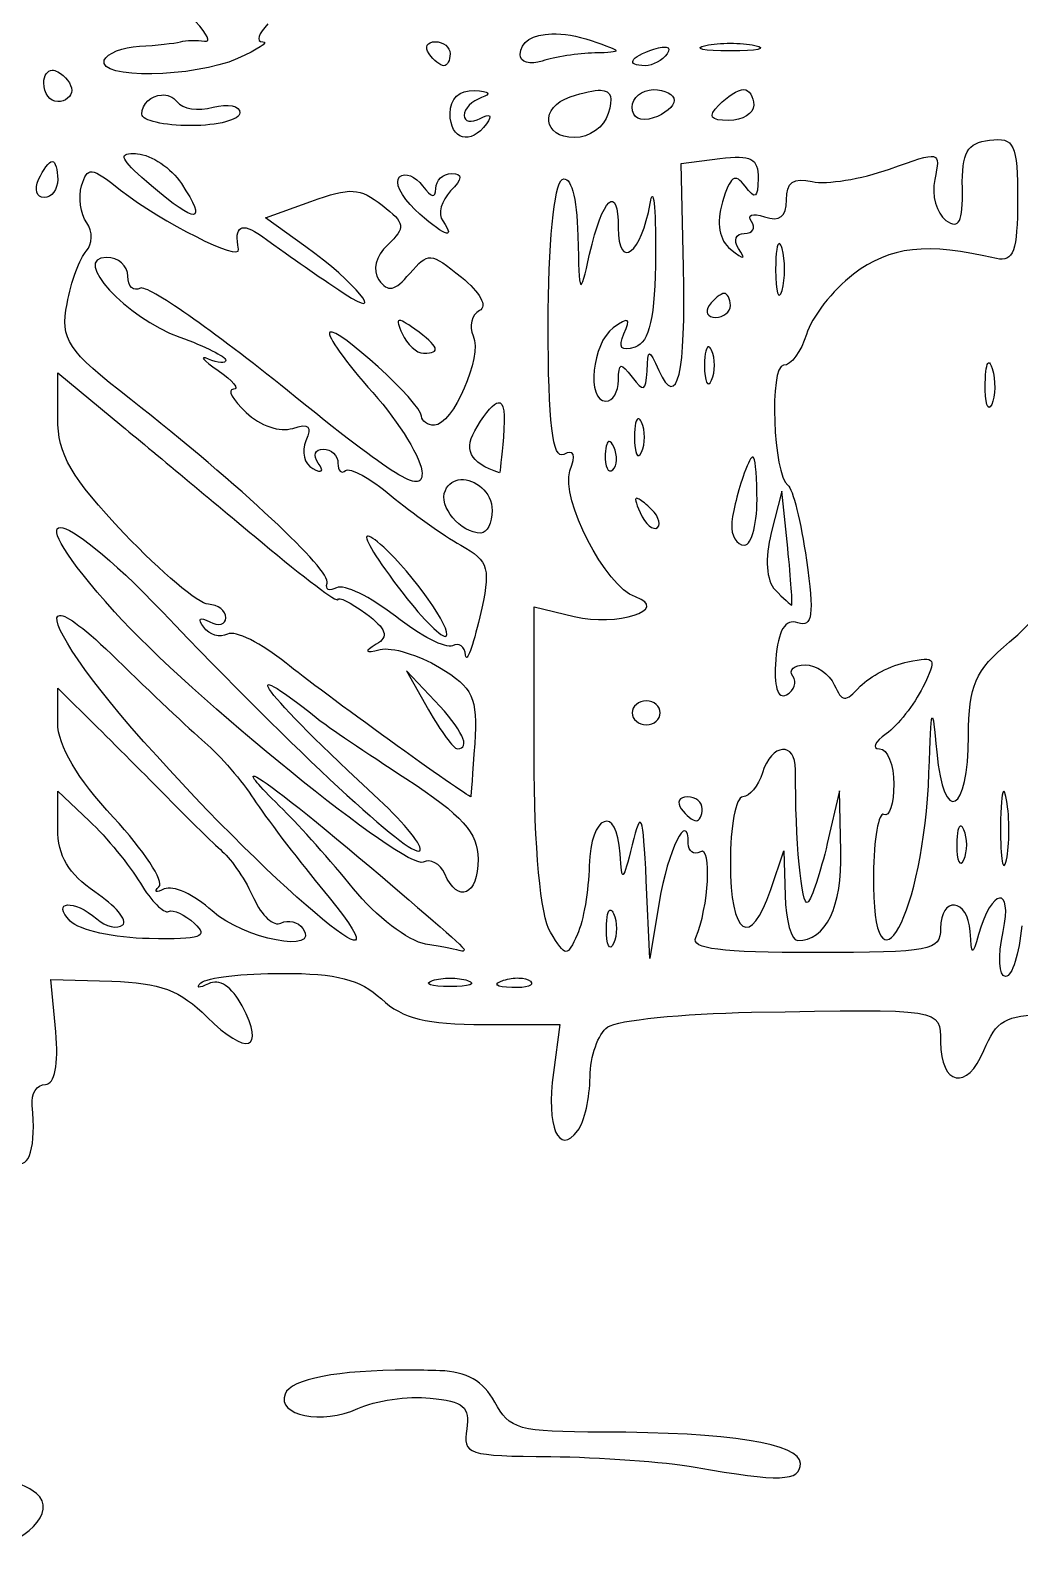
# Model space of a CAD drawing. Extents: x 26 to 243, y 4 to 296.
# Drawn here: x 162.29 to 181.81, y 42.57 to 72.55 of the extents above; entities that cross this region are included whole.
import ezdxf

# ---------------------------------------------------------------- set-up
doc = ezdxf.new("R2010")
doc.units = 0
doc.layers.add('Layer_1', color=7, linetype='CONTINUOUS')

msp = doc.modelspace()

# ---------------------------------------------------------------- linework, layer by layer
at = {"layer": 'Layer_1', "color": 7}
for points in [[(170.279218, 72.323302), (170.279218, 72.323302)], [(172.580543, 72.479297), (172.580543, 72.479297)], [(176.101705, 72.294089), (176.101705, 72.294089)], [(174.834463, 72.216368), (174.834463, 72.216368)], [(162.722608, 71.759961), (162.722608, 71.759961)], [(171.055882, 71.359228), (171.055882, 71.359228)], [(173.542412, 71.365843), (173.542412, 71.365843)], [(174.580903, 71.377417), (174.580903, 71.377417)], [(176.365738, 71.377417), (176.365738, 71.377417)], [(164.876206, 71.271584), (164.876206, 71.271584)], [(162.721507, 69.95859), (162.721507, 69.95859)], [(164.270422, 70.115686), (164.270422, 70.115686)], [(175.179522, 67.875547), (175.13377, 69.922759), (175.893897, 70.018122)], [(163.509192, 69.757396), (163.509192, 69.757396)], [(170.605537, 69.722119), (170.605537, 69.722119)], [(167.727644, 68.278484), (166.932791, 68.850647), (167.826862, 69.172005)], [(177.072397, 68.33967), (177.072397, 68.33967)], [(175.979336, 67.357404), (175.979336, 67.357404)], [(169.564293, 66.823276), (169.564293, 66.823276)], [(175.677271, 66.302378), (175.677271, 66.302378)], [(181.19714, 65.987082), (181.19714, 65.987082)], [(162.830095, 65.792504), (164.097891, 64.74244)], [(162.830095, 64.896779), (162.830095, 65.792504), (162.830095, 65.792504)], [(171.520556, 65.200498), (171.520556, 65.200498)], [(174.294823, 64.883551), (174.294823, 64.883551)], [(173.71384, 64.437618), (173.71384, 64.437618)], [(176.549843, 64.12618), (176.549843, 64.12618)], [(170.780826, 63.683003), (170.780826, 63.683003)], [(174.268364, 63.313137), (174.268364, 63.313137)], [(177.116492, 63.455902), (176.907032, 62.630182)], [(177.233351, 62.332525), (177.116492, 63.455902), (177.116492, 63.455902)], [(162.880257, 62.737119), (162.880257, 62.737119)], [(168.939766, 62.567895), (168.939766, 62.567895)], [(172.230519, 58.22101), (172.230519, 61.176077), (173.023169, 60.982049)], [(162.868681, 61.00465), (162.868681, 61.00465)], [(169.709262, 59.908831), (170.14748, 59.139886)], [(170.272603, 59.317378), (169.709262, 59.908831), (169.709262, 59.908831)], [(162.830095, 59.570385), (163.614475, 58.793723)], [(162.830095, 58.883572), (162.830095, 59.570385), (162.830095, 59.570385)], [(174.442549, 59.317378), (174.442549, 59.317378)], [(177.129172, 58.358816), (177.129172, 58.358816)], [(166.694115, 57.834058), (166.694115, 57.834058)], [(162.830095, 57.539158), (163.452418, 56.95046)], [(162.830095, 56.790056), (162.830095, 57.539158), (162.830095, 57.539158)], [(175.255592, 57.425609), (175.255592, 57.425609)], [(178.283416, 56.349637), (178.253099, 57.54412), (178.014424, 56.50618)], [(181.503063, 57.528685), (181.503063, 57.528685)], [(180.654192, 56.843526), (180.654192, 56.843526)], [(176.898213, 55.592815), (177.157834, 56.361211), (177.182639, 55.474858)], [(174.698313, 55.346424), (174.516409, 54.23297), (174.443099, 55.770308)], [(173.741952, 55.188225), (173.741952, 55.188225)], [(162.790409, 52.784927), (162.693395, 53.819557), (163.897248, 53.784829)], [(170.571914, 53.847669), (170.571914, 53.847669)], [(171.931211, 53.849323), (171.931211, 53.849323)], [(171.251011, 52.932651), (172.737639, 52.932651), (172.609758, 51.982358)], [(169.746193, 46.111913), (169.746193, 46.111913)]]:
    msp.add_lwpolyline(points, dxfattribs=at)
for points in [[(165.72563, 72.334328), (165.994478, 72.288806), (165.467115, 72.877414), (164.262703, 73.968129)], [(166.977438, 72.678286), (166.788124, 72.483195), (166.741689, 72.323048), (166.874362, 72.322201)], [(164.442953, 72.235107), (164.772416, 72.251363), (165.135306, 72.290541), (165.24938, 72.322201)], [(165.24938, 72.322201), (165.363426, 72.353866), (165.57783, 72.359353), (165.72563, 72.334328)], [(166.874362, 72.322201), (167.007035, 72.321354), (166.782674, 72.172056), (166.375512, 71.99037)], [(170.156849, 72.08683), (170.062869, 72.216895), (170.118182, 72.323302), (170.279218, 72.323302)], [(170.279218, 72.323302), (170.440254, 72.323302), (170.571914, 72.216895), (170.571914, 72.08683)], [(171.954362, 72.068641), (171.954362, 72.323118), (172.207055, 72.468807), (172.580543, 72.479297)], [(172.580543, 72.479297), (172.804633, 72.485591), (173.071756, 72.443051), (173.35445, 72.346455)], [(173.35445, 72.346455), (173.993711, 72.127998), (173.997612, 72.115939), (173.428313, 72.101715)], [(176.101705, 72.141401), (175.569462, 72.141401), (175.351632, 72.18996), (175.617739, 72.249441)], [(175.617739, 72.249441), (175.750793, 72.279182), (175.92631, 72.294089), (176.101705, 72.294089)], [(176.101705, 72.294089), (176.277101, 72.294089), (176.452067, 72.27919), (176.585121, 72.249441)], [(176.585121, 72.249441), (176.851256, 72.18996), (176.633948, 72.141401), (176.101705, 72.141401)], [(166.375512, 71.99037), (165.521733, 71.609389), (163.602368, 71.584828), (163.747317, 71.956746)], [(163.747317, 71.956746), (163.800629, 72.093485), (164.113458, 72.218823), (164.442953, 72.235107)], [(170.450095, 71.850359), (170.383039, 71.850359), (170.250829, 71.956768), (170.156849, 72.08683)], [(170.571914, 72.08683), (170.571914, 71.956768), (170.517151, 71.850359), (170.450095, 71.850359)], [(172.391476, 71.942965), (172.150515, 71.86388), (171.954362, 71.920331), (171.954362, 72.068641)], [(173.428313, 72.101715), (173.098593, 72.093474), (172.632014, 72.021914), (172.391476, 71.942965)], [(174.426011, 71.850912), (174.028303, 71.850912), (174.116246, 72.020023), (174.595234, 72.177232)], [(174.855409, 72.084626), (174.762501, 71.956054), (174.569097, 71.850912), (174.426011, 71.850912)], [(174.595234, 72.177232), (174.65675, 72.197411), (174.70994, 72.210272), (174.753434, 72.215814)], [(174.753434, 72.215814), (174.786053, 72.219972), (174.81311, 72.220034), (174.834463, 72.216368)], [(174.834463, 72.216368), (174.898516, 72.205372), (174.909892, 72.160028), (174.855409, 72.084626)], [(162.553938, 71.509709), (162.553938, 71.661781), (162.623469, 71.756201), (162.722608, 71.759961)], [(162.722608, 71.759961), (162.755653, 71.76109), (162.79208, 71.752493), (162.830095, 71.732399)], [(162.830095, 71.732399), (162.982185, 71.652013), (163.106806, 71.486024), (163.106806, 71.363636)], [(162.830095, 71.140946), (162.678034, 71.140946), (162.553938, 71.306938), (162.553938, 71.509709)], [(163.106806, 71.363636), (163.106806, 71.24125), (162.982185, 71.140946), (162.830095, 71.140946)], [(170.571914, 70.904475), (170.571914, 71.204369), (170.749079, 71.371081), (171.055882, 71.359228)], [(171.055882, 71.359228), (171.344934, 71.34808), (171.400131, 71.292126), (171.193686, 71.220871)], [(172.944344, 71.234102), (173.218229, 71.324009), (173.413592, 71.369913), (173.542412, 71.365843)], [(173.542412, 71.365843), (173.757116, 71.35907), (173.787971, 71.213604), (173.693447, 70.904475)], [(174.165839, 71.030151), (174.165839, 71.221165), (174.352811, 71.377417), (174.580903, 71.377417)], [(174.580903, 71.377417), (174.809023, 71.377417), (174.995417, 71.282446), (174.995417, 71.166303)], [(175.874053, 71.073698), (176.036303, 71.240923), (176.257619, 71.377417), (176.365738, 71.377417)], [(176.365738, 71.377417), (176.473829, 71.377417), (176.56252, 71.240926), (176.56252, 71.073698)], [(164.489254, 70.890694), (164.489254, 71.108301), (164.68228, 71.257752), (164.876206, 71.271584)], [(164.876206, 71.271584), (164.992561, 71.279881), (165.10911, 71.239532), (165.184336, 71.135434)], [(165.184336, 71.135434), (165.283679, 70.997958), (165.603515, 70.949963), (165.894853, 71.02905)], [(165.894853, 71.02905), (166.190961, 71.109433), (166.42457, 71.061562), (166.42457, 70.92046)], [(171.193686, 71.220871), (171.003581, 71.155271), (170.848074, 70.997749), (170.848074, 70.870851)], [(173.02813, 70.431532), (172.396689, 70.431532), (172.333756, 71.033698), (172.944344, 71.234102)], [(174.995417, 71.166303), (174.995417, 71.050155), (174.809023, 70.893902), (174.580903, 70.819037)], [(176.070839, 70.769426), (175.701633, 70.769426), (175.652481, 70.845349), (175.874053, 71.073698)], [(176.56252, 71.073698), (176.56252, 70.906475), (176.341205, 70.769428), (176.070839, 70.769426)], [(165.456636, 70.668003), (164.924393, 70.668003), (164.489254, 70.768308), (164.489254, 70.890694)], [(166.42457, 70.92046), (166.42457, 70.781632), (165.988879, 70.668003), (165.456636, 70.668003)], [(171.289596, 70.704935), (170.977854, 70.273485), (170.571914, 70.386165), (170.571914, 70.904475)], [(170.848074, 70.870851), (170.848074, 70.743949), (170.991657, 70.716311), (171.167227, 70.809114)], [(171.167227, 70.809114), (171.365009, 70.913655), (171.411827, 70.874085), (171.289596, 70.704935)], [(173.693447, 70.904475), (173.613437, 70.642713), (173.316307, 70.431532), (173.02813, 70.431532)], [(174.580903, 70.819037), (174.328286, 70.736123), (174.165839, 70.81847), (174.165839, 71.030151)], [(179.241981, 69.811414), (180.251515, 70.172187), (180.254639, 70.17145), (180.134949, 69.606913)], [(180.6801, 69.434935), (180.666751, 70.139229), (180.773118, 70.327017), (181.216433, 70.38082)], [(181.216433, 70.38082), (181.709531, 70.440662), (181.7693, 70.31268), (181.7693, 69.198464)], [(162.453616, 69.604158), (162.541133, 69.79925), (162.661761, 69.95859), (162.721507, 69.95859)], [(162.721507, 69.95859), (162.781282, 69.95859), (162.830095, 69.79925), (162.830095, 69.604158)], [(164.67777, 69.481787), (164.124022, 69.955398), (164.015555, 70.104978), (164.270422, 70.115686)], [(164.270422, 70.115686), (164.306829, 70.117097), (164.35059, 70.115963), (164.40161, 70.112378)], [(164.40161, 70.112378), (164.677877, 70.092877), (165.068891, 69.828372), (165.270877, 69.524233)], [(175.893897, 70.018122), (176.516027, 70.096145), (176.653551, 70.024187), (176.650165, 69.622347)], [(162.562204, 69.249176), (162.414912, 69.249176), (162.366068, 69.409064), (162.453616, 69.604158)], [(162.830095, 69.604158), (162.830095, 69.409064), (162.709496, 69.249176), (162.562204, 69.249176)], [(163.301937, 69.48234), (163.360625, 69.674279), (163.40556, 69.768908), (163.509192, 69.757396)], [(163.509192, 69.757396), (163.612824, 69.745882), (163.775125, 69.628644), (164.069779, 69.397453)], [(169.879035, 69.014359), (169.602937, 69.275279), (169.466054, 69.564644), (169.574766, 69.657625)], [(169.574766, 69.657625), (169.683478, 69.750609), (169.888041, 69.670356), (170.029519, 69.479032)], [(170.290795, 69.426666), (170.293053, 69.589246), (170.434849, 69.722119), (170.605537, 69.722119)], [(170.605537, 69.722119), (170.824203, 69.722119), (170.817187, 69.620685), (170.581836, 69.37816)], [(172.50723, 66.738389), (172.50723, 68.296295), (172.625007, 69.520431), (172.78339, 69.604158)], [(172.78339, 69.604158), (172.953118, 69.693879), (173.072597, 69.26583), (173.09207, 68.495112)], [(176.392747, 69.47352), (176.194824, 69.741084), (176.09765, 69.673074), (175.947366, 69.160982)], [(176.650165, 69.622347), (176.646806, 69.232968), (176.59352, 69.202065), (176.392747, 69.47352)], [(177.207443, 69.201771), (177.207443, 69.548422), (177.346396, 69.647124), (177.718421, 69.563919)], [(177.718421, 69.563919), (177.99943, 69.501062), (178.68493, 69.612348), (179.241981, 69.811414)], [(180.134949, 69.606913), (180.068909, 69.295418), (180.168448, 68.931961), (180.355985, 68.798831)], [(163.401155, 68.751427), (163.276497, 68.924037), (163.231805, 69.252927), (163.301937, 69.48234)], [(164.069779, 69.397453), (164.883143, 68.759267), (166.449815, 67.972121), (166.398112, 68.227775)], [(165.270877, 69.524233), (165.79804, 68.730455), (165.575067, 68.71432), (164.67777, 69.481787)], [(167.826862, 69.172005), (168.613528, 69.454916), (168.782898, 69.445741), (169.234115, 69.096488)], [(170.029519, 69.479032), (170.203707, 69.243453), (170.287973, 69.226483), (170.290795, 69.426666)], [(170.581836, 69.37816), (170.398138, 69.188767), (170.327741, 68.922467), (170.425841, 68.786704)], [(173.325234, 68.129107), (173.580024, 69.252904), (173.889678, 69.538793), (173.889678, 68.650555)], [(174.518063, 69.131216), (174.583003, 69.521405), (174.631477, 69.073092), (174.62555, 68.134619)], [(180.355985, 68.798831), (180.616307, 68.614049), (180.6928, 68.76431), (180.6801, 69.434935)], [(169.234115, 69.096488), (169.685925, 68.746776), (169.698842, 68.654272), (169.343807, 68.318723)], [(170.425841, 68.786704), (170.719324, 68.380556), (170.415907, 68.506949), (169.879035, 69.014359)], [(173.889678, 68.650555), (173.889678, 67.794016), (174.354769, 68.149734), (174.518063, 69.131216)], [(175.947366, 69.160982), (175.824456, 68.742054), (175.882117, 68.405126), (176.107217, 68.227221)], [(176.518423, 68.774027), (176.421565, 68.908077), (176.532534, 68.947388), (176.778598, 68.866633)], [(176.778598, 68.866633), (177.078826, 68.768092), (177.207443, 68.868608), (177.207443, 69.201771)], [(181.7693, 69.198464), (181.7693, 68.20236), (181.68541, 67.968573), (181.354786, 68.045871)], [(163.393436, 68.193047), (163.522525, 68.32747), (163.525883, 68.578811), (163.401155, 68.751427)], [(166.398112, 68.227775), (166.304894, 68.688751), (166.452993, 68.774741), (166.849007, 68.490151)], [(176.377865, 68.540313), (176.547876, 68.540313), (176.611331, 68.645455), (176.518423, 68.774027)], [(166.849007, 68.490151), (167.536839, 67.995878), (167.915161, 67.733558), (168.483359, 67.357404)], [(173.09207, 68.495112), (173.122663, 67.286304), (173.131065, 67.272754), (173.325234, 68.129107)], [(176.263763, 68.24431), (176.156462, 68.40689), (176.207826, 68.540313), (176.377865, 68.540313)], [(177.072397, 68.33967), (177.027058, 68.361966), (176.995226, 68.171762), (176.995226, 67.830346)], [(181.354786, 68.045871), (179.981634, 68.36691), (179.246815, 68.286158), (178.531464, 67.73609)], [(163.01365, 67.154557), (163.093293, 67.591287), (163.26435, 68.058622), (163.393436, 68.193047)], [(163.791415, 68.067371), (163.080977, 68.067371), (164.178765, 66.87282), (165.236703, 66.494752)], [(164.212544, 67.698608), (164.212544, 67.901376), (164.023006, 68.067371), (163.791415, 68.067371)], [(168.483359, 67.357404), (169.350797, 66.783172), (168.695297, 67.582073), (167.727644, 68.278484)], [(169.343807, 68.318723), (169.101152, 68.089415), (169.031231, 67.812863), (169.167968, 67.623641)], [(169.775959, 67.750421), (170.144993, 68.177531), (170.177073, 68.175081), (170.794604, 67.678212)], [(174.62555, 68.134619), (174.61762, 66.88392), (174.509743, 66.393674), (174.22151, 66.299071)], [(176.107217, 68.227221), (176.379053, 68.012351), (176.414413, 68.016094), (176.263763, 68.24431)], [(177.121453, 68.24431), (177.104068, 68.301214), (177.087507, 68.332236), (177.072397, 68.33967)], [(177.121453, 67.416936), (177.190993, 67.644545), (177.190993, 68.016701), (177.121453, 68.24431)], [(169.167968, 67.623641), (169.347631, 67.375001), (169.474546, 67.401546), (169.775959, 67.750421)], [(174.690594, 65.836051), (175.054237, 65.04181), (175.226709, 65.760588), (175.179522, 67.875547)], [(176.995226, 67.830346), (176.995226, 67.375128), (177.051914, 67.189327), (177.121453, 67.416936)], [(164.460039, 67.460483), (164.32412, 67.388635), (164.212544, 67.495837), (164.212544, 67.698608)], [(167.362739, 65.44138), (165.901957, 66.62381), (164.595985, 67.532334), (164.460039, 67.460483)], [(170.794604, 67.678212), (171.16694, 67.3785), (171.315863, 67.10374), (171.152343, 67.017304)], [(178.531464, 67.73609), (178.119337, 67.41916), (177.701767, 66.88515), (177.603215, 66.549323)], [(164.270972, 65.262787), (163.004161, 66.25457), (162.88284, 66.437154), (163.01365, 67.154557)], [(175.979336, 67.357404), (175.91228, 67.357404), (175.780621, 67.250995), (175.686641, 67.120933)], [(176.101705, 67.120933), (176.101705, 67.250995), (176.046392, 67.357404), (175.979336, 67.357404)], [(171.152343, 67.017304), (170.998419, 66.935933), (170.943276, 66.711169), (171.029974, 66.517903)], [(174.003231, 66.5609), (174.143774, 66.874138), (174.101853, 66.897074), (173.792114, 66.677203)], [(175.686641, 67.120933), (175.592661, 66.990871), (175.647423, 66.884462), (175.808459, 66.884462)], [(175.808459, 66.884462), (175.969495, 66.884459), (176.101705, 66.990871), (176.101705, 67.120933)], [(168.199483, 66.589562), (168.132794, 66.532505), (168.514615, 65.996808), (169.048354, 65.398937)], [(170.010777, 64.933711), (169.998811, 65.195571), (168.3413, 66.710855), (168.199483, 66.589562)], [(169.564293, 66.823276), (169.528371, 66.810294), (169.554333, 66.725935), (169.627132, 66.563654)], [(169.874077, 66.652952), (169.698055, 66.777906), (169.600211, 66.836264), (169.564293, 66.823276)], [(169.627132, 66.563654), (169.722919, 66.350164), (169.912453, 66.175048), (170.048259, 66.175048)], [(170.048259, 66.175048), (170.403802, 66.175048), (170.353855, 66.312394), (169.874077, 66.652952)], [(172.813156, 64.18075), (172.596127, 64.066024), (172.50723, 64.810173), (172.50723, 66.738389)], [(173.792114, 66.677203), (173.370785, 66.378144), (173.256253, 65.229163), (173.647695, 65.229163)], [(174.22151, 66.299071), (173.945017, 66.208325), (173.879928, 66.286091), (174.003231, 66.5609)], [(177.603215, 66.549323), (177.504663, 66.21349), (177.301618, 65.938577), (177.152323, 65.938577)], [(165.236703, 66.494752), (165.737842, 66.315657), (166.14786, 66.110961), (166.14786, 66.039999)], [(171.029974, 66.517903), (171.212487, 66.111105), (170.621497, 64.756218), (170.261579, 64.756218)], [(174.457981, 65.820617), (174.48101, 66.280574), (174.486999, 66.280746), (174.690594, 65.836051)], [(175.677271, 66.302378), (175.627259, 66.318324), (175.592382, 66.182445), (175.592382, 65.938577)], [(175.731842, 66.23458), (175.712679, 66.275226), (175.693945, 66.297064), (175.677271, 66.302378)], [(165.802248, 66.060395), (165.612143, 66.142748), (165.698345, 66.042982), (165.993521, 65.838255)], [(166.14786, 66.039999), (166.14786, 65.96904), (165.992325, 65.978032), (165.802248, 66.060395)], [(173.89409, 65.643124), (173.897702, 65.996788), (173.936787, 66.005243), (174.165839, 65.702106)], [(175.731842, 65.643124), (175.808519, 65.805701), (175.808519, 66.072), (175.731842, 66.23458)], [(181.132096, 65.584145), (181.135596, 65.828014), (181.161374, 65.970584), (181.19714, 65.987082)], [(181.19714, 65.987082), (181.218589, 65.996988), (181.243611, 65.96146), (181.2699, 65.875187)], [(165.993521, 65.838255), (166.288669, 65.633514), (166.424802, 65.465635), (166.296137, 65.465635)], [(174.165839, 65.702106), (174.388794, 65.407034), (174.438225, 65.427193), (174.457981, 65.820617)], [(175.592382, 65.938577), (175.592382, 65.61342), (175.655134, 65.480544), (175.731842, 65.643124)], [(177.152323, 65.938577), (176.865641, 65.938577), (176.944703, 63.778524), (177.238863, 63.573862)], [(181.2699, 65.875187), (181.340088, 65.645103), (181.335144, 65.325875), (181.259426, 65.165773)], [(166.296137, 65.465635), (166.167472, 65.465635), (166.279881, 65.26003), (166.545839, 65.008677)], [(170.019046, 63.801514), (170.019046, 63.392585), (169.491175, 63.718501), (167.362739, 65.44138)], [(169.048354, 65.398937), (169.582092, 64.801069), (170.019046, 64.082167), (170.019046, 63.801514)], [(173.647695, 65.229163), (173.780763, 65.229163), (173.891267, 65.415515), (173.89409, 65.643124)], [(181.259426, 65.165773), (181.183678, 65.005672), (181.126452, 65.193967), (181.132096, 65.584145)], [(168.145466, 61.636892), (168.229653, 61.88772), (166.427376, 63.574325), (164.270972, 65.262787)], [(171.106042, 64.726455), (171.295768, 65.029675), (171.432694, 65.188185), (171.520556, 65.200498)], [(171.520556, 65.200498), (171.633518, 65.216331), (171.664991, 64.990197), (171.623081, 64.519747)], [(164.143642, 62.619158), (163.092872, 63.72554), (162.830095, 64.180465), (162.830095, 64.896779)], [(166.545839, 65.008677), (166.825716, 64.744159), (167.213582, 64.612065), (167.466368, 64.695035)], [(167.466368, 64.695035), (167.787312, 64.800372), (167.856733, 64.735562), (167.728745, 64.450295)], [(170.261579, 64.756218), (170.127947, 64.756218), (170.015292, 64.836163), (170.010777, 64.933711)], [(174.294823, 64.883551), (174.244816, 64.899497), (174.209936, 64.763615), (174.209936, 64.519747)], [(174.349393, 64.81575), (174.33023, 64.856393), (174.311491, 64.87824), (174.294823, 64.883551)], [(174.349393, 64.224297), (174.426101, 64.386877), (174.426101, 64.653173), (174.349393, 64.81575)], [(164.097891, 64.74244), (164.795093, 64.164949), (166.039317, 63.12866), (166.862785, 62.440012)], [(167.728745, 64.450295), (167.632959, 64.236783), (167.69268, 63.988921), (167.86159, 63.899631)], [(171.549771, 63.814192), (170.944489, 64.026764), (170.823707, 64.275269), (171.106042, 64.726455)], [(171.623081, 64.519747), (171.588311, 64.129561), (171.555416, 63.812216), (171.549771, 63.814192)], [(174.209936, 64.519747), (174.209939, 64.194593), (174.272685, 64.06172), (174.349393, 64.224297)], [(167.971831, 64.010426), (167.863317, 64.160585), (167.906155, 64.283276), (168.067191, 64.283276)], [(168.067191, 64.283276), (168.228227, 64.283276), (168.359887, 64.159409), (168.359887, 64.007669)], [(172.937729, 63.85333), (173.059113, 64.180471), (173.01788, 64.288974), (172.813156, 64.18075)], [(173.635018, 64.184608), (173.623024, 63.935324), (173.688646, 63.795695), (173.780537, 63.874274)], [(173.71384, 64.437618), (173.671933, 64.443036), (173.643307, 64.356786), (173.635018, 64.184608)], [(173.802034, 64.327373), (173.76893, 64.398115), (173.738986, 64.434361), (173.71384, 64.437618)], [(173.780537, 63.874274), (173.872316, 63.952853), (173.881895, 64.156668), (173.802034, 64.327373)], [(167.86159, 63.899631), (168.047574, 63.801319), (168.091268, 63.845106), (167.971831, 64.010426)], [(168.359887, 64.007669), (168.359887, 63.855915), (168.427507, 63.789627), (168.510368, 63.860496)], [(168.510368, 63.860496), (168.593228, 63.931365), (168.998062, 63.708652), (169.409401, 63.365503)], [(174.227575, 61.367347), (173.642951, 61.569483), (172.737661, 63.314218), (172.937729, 63.85333)], [(176.549843, 64.12618), (176.513786, 64.141561), (176.460133, 64.029507), (176.377865, 63.809783)], [(176.627014, 63.39637), (176.613834, 63.876625), (176.596201, 64.106399), (176.549843, 64.12618)], [(170.478207, 63.469683), (170.540773, 63.609137), (170.654173, 63.674737), (170.780826, 63.683003)], [(170.780826, 63.683003), (171.059467, 63.701207), (171.401492, 63.441099), (171.401492, 63.075565)], [(176.377865, 63.809783), (176.256115, 63.484627), (176.144507, 63.032526), (176.129267, 62.804917)], [(177.238863, 63.573862), (177.332363, 63.50883), (177.496848, 62.844501), (177.604318, 62.097157)], [(169.409401, 63.365503), (169.820768, 63.022355), (170.437912, 62.583076), (170.781376, 62.389302)], [(171.179905, 62.627978), (170.775311, 62.627978), (170.336701, 63.154294), (170.478207, 63.469683)], [(174.268364, 63.313137), (174.205584, 63.332159), (174.228613, 63.242663), (174.322382, 63.032018)], [(174.476723, 63.16431), (174.37433, 63.25124), (174.30603, 63.301727), (174.268364, 63.313137)], [(176.377865, 62.390953), (176.529927, 62.390953), (176.642254, 62.843607), (176.627014, 63.39637)], [(171.401492, 63.075565), (171.401492, 62.829357), (171.301543, 62.627978), (171.179905, 62.627978)], [(174.322382, 63.032018), (174.426211, 62.798801), (174.580671, 62.667065), (174.66579, 62.739873)], [(174.66579, 62.739873), (174.750936, 62.812684), (174.665699, 63.003898), (174.476723, 63.16431)], [(163.951818, 61.073551), (162.949365, 62.184897), (162.656957, 62.739026), (162.880257, 62.737119)], [(162.880257, 62.737119), (163.10356, 62.735143), (163.842471, 62.177125), (164.903768, 61.065282)], [(176.129267, 62.804917), (176.114112, 62.577307), (176.225776, 62.390953), (176.377865, 62.390953)], [(165.802248, 61.222929), (165.612143, 61.230323), (164.865962, 61.858629), (164.143642, 62.619158)], [(166.862785, 62.440012), (167.686253, 61.75137), (168.359887, 61.244855), (168.359887, 61.314431)], [(168.939766, 62.567895), (168.857642, 62.543483), (169.108092, 62.129325), (169.644771, 61.435699)], [(169.262227, 62.349613), (169.083217, 62.509811), (168.977093, 62.578998), (168.939766, 62.567895)], [(170.781376, 62.389302), (171.34805, 62.069604), (171.382885, 61.9383), (171.157305, 60.972677)], [(176.907032, 62.630182), (176.780258, 62.131532), (176.811243, 61.687294), (176.985854, 61.507358)], [(170.495846, 60.59289), (170.626233, 60.704413), (169.824327, 61.846612), (169.262227, 62.349613)], [(177.312173, 61.209148), (177.332663, 61.209148), (177.297413, 61.714726), (177.233351, 62.332525)], [(177.604318, 62.097157), (177.759456, 61.018484), (177.724585, 60.762726), (177.434545, 60.857473)], [(168.332325, 61.549248), (168.187943, 61.47293), (168.103669, 61.512404), (168.145466, 61.636892)], [(169.492634, 60.987011), (168.998914, 61.372712), (168.47671, 61.625567), (168.332325, 61.549248)], [(176.985854, 61.507358), (177.144801, 61.343536), (177.291571, 61.209148), (177.312173, 61.209148)], [(166.14786, 60.958898), (166.14786, 61.096637), (165.992325, 61.215534), (165.802248, 61.222929)], [(168.359887, 61.314431), (168.359887, 61.384007), (168.606337, 61.260842), (168.907243, 61.040478)], [(169.644771, 61.435699), (170.047192, 60.915591), (170.429919, 60.536499), (170.495846, 60.59289)], [(173.023169, 60.982049), (173.854172, 60.778206), (174.933187, 61.123383), (174.227575, 61.367347)], [(181.612757, 60.484302), (182.058725, 60.857177), (182.355137, 61.220818), (182.271458, 61.292384)], [(164.531147, 58.510951), (163.229911, 59.974211), (162.615888, 60.989325), (162.868681, 61.00465)], [(162.868681, 61.00465), (163.001094, 61.012665), (163.371251, 60.74634), (164.005285, 60.12601)], [(170.042197, 56.137417), (169.707594, 55.960554), (165.454652, 59.407458), (163.951818, 61.073551)], [(164.903768, 61.065282), (167.567099, 58.275134), (169.793883, 56.208706), (169.972191, 56.361211)], [(165.709645, 60.768729), (165.584677, 60.941646), (165.629344, 60.982698), (165.828706, 60.877317)], [(165.828706, 60.877317), (166.004277, 60.784513), (166.14786, 60.82116), (166.14786, 60.958898)], [(168.907243, 61.040478), (169.319033, 60.738909), (169.370223, 60.588806), (169.114501, 60.43359)], [(170.619318, 60.406581), (170.493334, 60.33998), (169.986381, 60.601309), (169.492634, 60.987011)], [(171.157305, 60.972677), (171.020596, 60.387396), (170.895041, 60.047812), (170.87839, 60.218065)], [(177.434545, 60.857473), (177.180658, 60.94041), (177.047937, 60.719309), (176.999084, 60.132625)], [(166.181484, 60.635887), (166.03216, 60.556958), (165.819684, 60.616442), (165.709645, 60.768729)], [(167.337382, 60.059315), (166.850943, 60.455369), (166.330808, 60.714816), (166.181484, 60.635887)], [(169.167418, 57.371038), (166.857852, 59.508048), (166.223055, 60.349307), (167.971281, 58.956331)], [(169.114501, 60.43359), (168.868855, 60.284475), (168.889576, 60.255829), (169.189465, 60.329961)], [(169.189465, 60.329961), (169.417585, 60.386349), (169.946913, 60.226913), (170.365759, 59.976079)], [(170.87839, 60.218065), (170.861711, 60.388324), (170.745331, 60.473177), (170.619318, 60.406581)], [(180.801919, 58.630012), (180.801919, 59.619373), (180.930824, 59.914146), (181.612757, 60.484302)], [(164.005285, 60.12601), (164.651574, 59.493691), (165.428814, 58.760963), (165.732796, 58.49717)], [(170.981466, 57.42671), (170.920111, 57.41257), (167.973906, 59.541085), (167.337382, 60.059315)], [(170.365759, 59.976079), (171.026526, 59.580353), (171.117971, 59.381798), (171.056983, 58.474019)], [(176.999084, 60.132625), (176.955227, 59.605716), (177.034644, 59.34446), (177.210751, 59.437543)], [(177.333673, 59.806859), (177.246184, 59.927929), (177.355429, 60.026792), (177.576206, 60.026792)], [(177.576206, 60.026792), (177.797017, 60.026792), (178.056836, 59.851041), (178.153328, 59.635982)], [(178.66651, 59.605663), (178.852409, 59.804116), (179.275257, 60.021543), (179.606332, 60.088528)], [(179.606332, 60.088528), (180.161661, 60.200881), (180.184498, 60.161719), (179.900131, 59.58637)], [(177.210751, 59.437543), (177.365945, 59.519579), (177.421162, 59.685783), (177.333673, 59.806859)], [(178.153328, 59.635982), (178.309595, 59.287674), (178.365435, 59.284257), (178.66651, 59.605663)], [(179.900131, 59.58637), (179.730572, 59.243349), (179.405012, 58.829521), (179.176384, 58.666944)], [(170.14748, 59.139886), (170.388638, 58.717185), (170.644747, 58.371494), (170.716883, 58.371494)], [(170.716883, 58.371494), (170.991824, 58.371494), (170.81509, 58.748176), (170.272603, 59.317378)], [(174.442549, 59.317378), (174.290459, 59.317378), (174.165839, 59.210972), (174.165839, 59.080907)], [(174.165839, 59.080907), (174.165839, 58.950845), (174.290459, 58.844436), (174.442549, 58.844436)], [(174.719257, 59.080907), (174.719257, 59.210972), (174.59461, 59.317378), (174.442549, 59.317378)], [(174.442549, 58.844436), (174.59461, 58.844436), (174.719257, 58.950845), (174.719257, 59.080907)], [(180.020296, 57.898551), (180.065254, 59.243944), (180.084863, 59.29469), (180.175738, 58.30645)], [(163.928668, 57.016607), (163.217101, 57.780975), (162.830095, 58.438758), (162.830095, 58.883572)], [(163.614475, 58.793723), (164.045796, 58.366504), (164.698796, 57.710165), (165.065826, 57.335207)], [(167.971281, 58.956331), (168.138808, 58.82284), (168.916965, 58.295477), (169.700442, 57.784449)], [(168.004905, 55.663371), (170.097921, 53.131671), (167.208248, 55.500546), (164.531147, 58.510951)], [(165.732796, 58.49717), (166.036749, 58.233405), (166.472469, 57.729729), (166.700731, 57.378204)], [(171.056983, 58.474019), (171.018319, 57.898625), (170.984288, 57.42671), (170.981466, 57.42671)], [(179.176384, 58.666944), (178.947784, 58.504364), (178.888305, 58.371494), (179.044092, 58.371494)], [(180.175738, 58.30645), (180.310499, 56.841307), (180.801919, 57.095273), (180.801919, 58.630012)], [(172.550777, 54.754968), (172.357511, 55.06381), (172.230519, 56.435844), (172.230519, 58.22101)], [(177.129172, 58.358816), (176.987846, 58.346032), (176.823556, 58.18981), (176.734501, 57.898551)], [(177.38769, 57.95753), (177.389101, 58.240853), (177.270495, 58.371612), (177.129172, 58.358816)], [(179.044092, 58.371494), (179.199879, 58.371494), (179.327418, 58.057016), (179.327418, 57.672553)], [(176.734501, 57.898551), (176.654971, 57.638427), (176.480233, 57.425606), (176.345895, 57.425609)], [(177.630226, 55.343667), (177.505004, 55.236566), (177.380635, 56.577305), (177.38769, 57.95753)], [(178.925581, 55.883307), (178.897585, 53.219459), (179.927247, 55.114977), (180.020296, 57.898551)], [(167.283364, 57.165984), (166.826418, 57.611977), (166.641518, 57.82755), (166.694115, 57.834058)], [(166.694115, 57.834058), (166.781776, 57.844895), (167.528601, 57.275884), (168.774401, 56.227815)], [(169.700442, 57.784449), (170.81649, 57.056499), (171.124784, 56.712487), (171.124784, 56.194745)], [(179.327418, 57.672553), (179.327418, 57.288088), (179.239604, 57.019711), (179.13284, 57.076136)], [(165.065826, 57.335207), (165.432827, 56.960224), (165.888371, 56.515976), (166.077855, 56.347983)], [(166.700731, 57.378204), (166.928989, 57.026705), (167.515814, 56.254943), (168.004905, 55.663371)], [(169.972191, 56.361211), (170.054092, 56.431255), (169.691956, 56.885692), (169.167418, 57.371038)], [(173.92606, 56.302232), (173.870942, 57.287137), (173.33926, 57.080719), (173.316965, 56.065761)], [(175.255592, 57.425609), (175.094527, 57.425609), (175.03979, 57.319197), (175.13377, 57.189135)], [(175.548284, 57.189135), (175.548284, 57.319197), (175.416625, 57.425609), (175.255592, 57.425609)], [(176.345895, 57.425609), (176.211586, 57.425609), (176.101705, 56.840082), (176.101705, 56.124739)], [(181.488182, 57.525377), (181.456906, 57.486258), (181.435375, 57.240598), (181.433611, 56.834153)], [(181.503063, 57.528685), (181.497949, 57.532247), (181.492872, 57.531245), (181.488182, 57.525377)], [(181.553225, 57.36332), (181.535338, 57.464414), (181.518408, 57.517997), (181.503063, 57.528685)], [(181.549367, 56.180964), (181.614899, 56.471808), (181.616776, 57.00385), (181.553225, 57.36332)], [(164.827148, 55.647386), (164.937186, 55.751509), (164.532905, 56.367524), (163.928668, 57.016607)], [(168.665813, 55.609354), (168.225659, 56.153086), (167.603602, 56.853457), (167.283364, 57.165984)], [(174.443099, 55.770308), (174.379543, 57.102459), (174.342366, 57.197029), (174.165839, 56.479721)], [(175.272127, 56.505079), (175.272127, 57.188452), (174.864852, 56.366138), (174.698313, 55.346424)], [(175.13377, 57.189135), (175.22775, 57.059073), (175.35941, 56.952664), (175.426466, 56.952664)], [(175.426466, 56.952664), (175.493522, 56.952664), (175.548284, 57.059073), (175.548284, 57.189135)], [(179.13284, 57.076136), (179.026103, 57.132583), (178.933201, 56.595788), (178.925581, 55.883307)], [(163.563763, 55.547618), (163.046026, 55.89595), (162.830095, 56.261315), (162.830095, 56.790056)], [(163.452418, 56.95046), (163.794556, 56.626627), (164.248671, 56.072291), (164.461692, 55.719045)], [(180.654192, 56.843526), (180.604191, 56.859468), (180.568755, 56.72359), (180.568755, 56.479721)], [(180.708213, 56.775174), (180.68905, 56.81582), (180.67086, 56.838214), (180.654192, 56.843526)], [(180.708213, 56.184271), (180.784921, 56.346851), (180.784921, 56.612597), (180.708213, 56.775174)], [(181.433611, 56.834153), (181.431636, 56.183902), (181.483751, 55.890097), (181.549367, 56.180964)], [(174.165839, 56.479721), (173.982617, 55.735267), (173.958798, 55.717304), (173.92606, 56.302232)], [(175.511353, 56.341918), (175.379671, 56.272297), (175.272127, 56.345674), (175.272127, 56.505079)], [(175.41875, 54.646931), (175.677632, 55.237368), (175.744722, 56.465286), (175.511353, 56.341918)], [(178.014424, 56.50618), (177.88336, 55.935467), (177.710603, 55.412436), (177.630226, 55.343667)], [(180.568755, 56.479721), (180.568752, 56.154565), (180.631533, 56.021694), (180.708213, 56.184271)], [(166.077855, 56.347983), (166.267367, 56.179987), (166.547255, 55.761982), (166.699627, 55.419184)], [(168.774401, 56.227815), (169.914917, 55.268333), (170.848074, 54.453301), (170.848074, 54.417075)], [(170.46498, 55.903703), (170.373737, 56.107027), (170.183477, 56.212118), (170.042197, 56.137417)], [(171.124784, 56.194745), (171.124784, 55.479213), (170.73295, 55.30643), (170.46498, 55.903703)], [(173.316965, 56.065761), (173.306297, 55.578024), (173.201844, 54.968639), (173.084355, 54.711424)], [(176.101705, 56.124739), (176.101705, 54.678655), (176.499856, 54.412794), (176.898213, 55.592815)], [(177.42848, 54.587952), (177.987308, 54.587952), (178.311073, 55.254629), (178.283416, 56.349637)], [(164.112222, 54.896079), (164.213992, 54.983128), (163.967171, 55.276238), (163.563763, 55.547618)], [(164.461692, 55.719045), (164.674685, 55.365816), (164.923433, 55.115374), (165.014563, 55.162317)], [(164.932981, 55.606596), (164.76503, 55.524704), (164.717137, 55.543288), (164.827148, 55.647386)], [(165.879419, 55.171689), (165.526697, 55.492824), (165.10096, 55.688466), (164.932981, 55.606596)], [(170.087948, 54.518497), (169.74581, 54.574848), (169.105967, 55.065644), (168.665813, 55.609354)], [(177.182639, 55.474858), (177.196355, 54.987124), (177.306814, 54.587952), (177.42848, 54.587952)], [(180.833889, 54.765442), (180.794237, 55.423251), (180.248498, 55.478236), (180.248498, 54.824423)], [(181.48377, 54.765442), (181.681157, 55.684227), (181.259249, 55.632383), (180.998701, 54.705912)], [(163.07759, 54.9727), (162.692639, 55.369391), (163.142984, 55.407867), (163.599591, 55.017347)], [(165.014563, 55.162317), (165.105692, 55.209259), (165.336296, 55.103118), (165.527191, 54.926398)], [(167.665908, 54.828281), (168.034013, 54.318839), (166.490289, 54.615539), (165.879419, 55.171689)], [(166.699627, 55.419184), (166.851999, 55.076408), (167.092461, 54.857497), (167.234306, 54.932461)], [(173.656515, 54.824423), (173.656515, 55.068291), (173.691939, 55.204159), (173.741952, 55.188225)], [(173.741952, 55.188225), (173.758631, 55.182919), (173.776795, 55.16051), (173.795972, 55.119873)], [(164.633673, 54.626537), (163.946998, 54.638306), (163.252003, 54.792953), (163.07759, 54.9727)], [(163.599591, 55.017347), (163.779536, 54.863423), (164.010425, 54.809008), (164.112222, 54.896079)], [(165.527191, 54.926398), (165.815961, 54.659109), (165.665957, 54.608814), (164.633673, 54.626537)], [(167.234306, 54.932461), (167.37615, 55.007447), (167.570376, 54.96046), (167.665908, 54.828281)], [(173.795972, 55.119873), (173.872652, 54.957293), (173.872652, 54.691547), (173.795972, 54.52897)], [(181.850329, 54.881748), (181.805936, 54.330238), (181.662155, 53.879278), (181.531175, 53.879089)], [(173.084355, 54.711424), (172.875567, 54.254337), (172.863423, 54.255291), (172.550777, 54.754968)], [(173.795972, 54.52897), (173.719264, 54.366391), (173.656515, 54.499266), (173.656515, 54.824423)], [(177.769131, 54.351481), (175.900596, 54.351481), (175.321101, 54.424193), (175.41875, 54.646931)], [(180.248498, 54.824423), (180.248498, 54.386632), (180.0645, 54.351481), (177.769131, 54.351481)], [(180.998701, 54.705912), (180.878474, 54.278504), (180.862873, 54.284611), (180.833889, 54.765442)], [(181.531175, 53.879089), (181.400224, 53.8789), (181.378981, 54.277705), (181.48377, 54.765442)], [(170.779172, 54.383451), (170.741157, 54.401174), (170.430057, 54.462143), (170.087948, 54.518497)], [(170.848074, 54.417075), (170.848074, 54.380908), (170.817187, 54.365699), (170.779172, 54.383451)], [(163.897248, 53.784829), (164.849014, 53.757369), (165.242661, 53.609386), (165.777443, 53.07762)], [(165.802248, 53.735773), (165.61282, 53.642572), (165.547209, 53.650754), (165.656175, 53.753963)], [(165.656175, 53.753963), (165.76517, 53.857185), (166.486981, 53.941375), (167.260214, 53.941375)], [(166.469218, 53.29976), (166.26647, 53.680345), (166.018741, 53.842284), (165.802248, 53.735773)], [(167.260214, 53.941375), (168.339318, 53.941375), (168.793592, 53.824245), (169.215373, 53.437013)], [(170.571914, 53.679549), (170.191732, 53.679549), (170.036225, 53.733013), (170.226301, 53.79861)], [(170.226301, 53.79861), (170.32134, 53.83141), (170.446632, 53.847669), (170.571914, 53.847669)], [(170.571914, 53.847669), (170.697195, 53.847669), (170.822473, 53.831413), (170.917526, 53.79861)], [(170.917526, 53.79861), (171.107602, 53.733013), (170.952067, 53.679549), (170.571914, 53.679549)], [(171.792855, 53.660807), (171.470755, 53.672152), (171.405282, 53.728089), (171.625839, 53.803572)], [(171.625839, 53.803572), (171.72563, 53.837718), (171.835163, 53.852707), (171.931211, 53.849323)], [(172.155556, 53.784829), (172.247419, 53.706247), (172.084306, 53.650647), (171.792855, 53.660807)], [(171.931211, 53.849323), (172.027257, 53.845936), (172.10961, 53.82412), (172.155556, 53.784829)], [(169.215373, 53.437013), (169.644689, 53.042876), (170.08992, 52.932651), (171.251011, 52.932651)], [(165.777443, 53.07762), (166.560921, 52.298571), (166.938017, 52.419754), (166.469218, 53.29976)], [(173.683524, 52.883042), (173.8736, 53.017597), (175.148742, 53.147707), (176.517323, 53.17243)], [(176.517323, 53.17243), (180.300963, 53.240795), (180.250152, 53.248935), (180.250152, 52.592)], [(181.103984, 52.418369), (181.345566, 53.0111), (181.537551, 53.12172), (182.322721, 53.12172)], [(162.585908, 51.750295), (162.771952, 51.750295), (162.850297, 52.145609), (162.790409, 52.784927)], [(173.333503, 51.898572), (173.335761, 52.305336), (173.493447, 52.748487), (173.683524, 52.883042)], [(180.250152, 52.592), (180.250152, 51.725713), (180.777933, 51.618367), (181.103984, 52.418369)], [(172.609758, 51.982358), (172.465994, 50.911943), (172.712411, 50.32632), (173.09152, 50.838034)], [(173.09152, 50.838034), (173.222245, 51.014519), (173.330681, 51.491782), (173.333503, 51.898572)], [(162.325733, 51.336331), (162.303437, 51.563941), (162.420328, 51.750295), (162.585908, 51.750295)], [(162.002171, 50.212954), (162.274346, 50.06908), (162.40532, 50.523938), (162.325733, 51.336331)], [(169.746193, 46.111913), (168.354798, 46.112759), (167.431545, 45.938284), (167.315334, 45.640074)], [(170.37017, 46.100889), (170.153299, 46.108283), (169.944963, 46.1118), (169.746193, 46.111913)], [(171.451654, 45.483528), (171.233016, 45.893958), (170.90213, 46.082686), (170.37017, 46.100889)], [(167.315334, 45.640074), (167.149218, 45.213825), (168.050162, 45.033242), (168.748493, 45.35289)], [(168.748493, 45.35289), (169.093735, 45.510904), (169.73824, 45.604982), (170.181103, 45.561802)], [(170.181103, 45.561802), (170.836875, 45.497837), (170.970329, 45.384375), (170.899887, 44.951054)], [(173.588164, 44.889318), (171.914501, 44.891575), (171.740988, 44.940434), (171.451654, 45.483528)], [(170.899887, 44.951054), (170.81824, 44.448822), (170.911543, 44.418136), (172.559046, 44.405352)], [(177.483603, 44.270303), (177.483603, 44.663091), (176.080412, 44.885762), (173.588164, 44.889318)], [(172.559046, 44.405352), (173.519025, 44.397844), (174.802207, 44.304037), (175.410481, 44.196442)], [(162.409519, 43.676645), (162.098792, 43.925492), (161.402212, 44.119356), (161.073372, 44.097775)], [(175.410481, 44.196442), (177.080813, 43.900941), (177.483603, 43.915397), (177.483603, 44.270303)], [(161.350633, 42.570907), (162.182793, 42.655921), (162.834546, 43.336308), (162.409519, 43.676645)]]:
    msp.add_open_spline(points, degree=3, dxfattribs=at)

doc.saveas('drawing.dxf')
